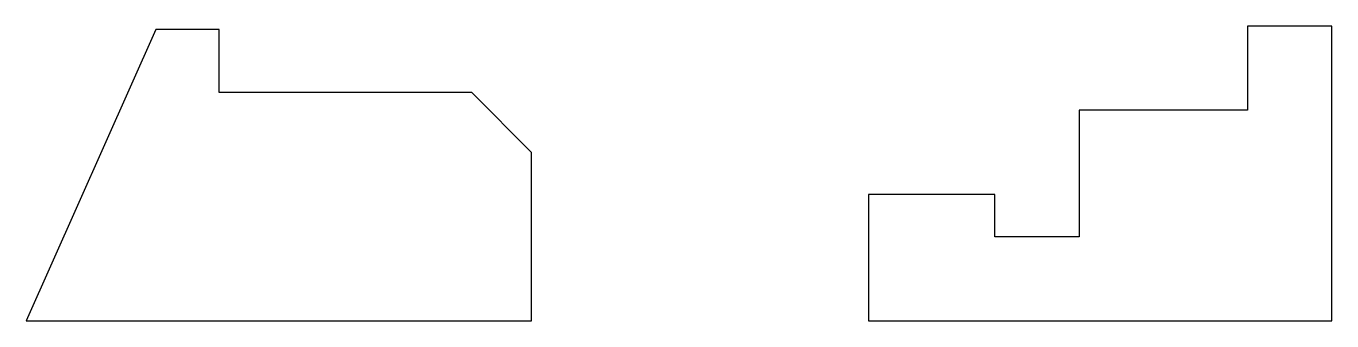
# Model space of a CAD drawing. Header units: millimetres. Extents: x 0 to 930, y 0 to 210.
import ezdxf

# ---------------------------------------------------------------- set-up
doc = ezdxf.new("R2010")
doc.units = ezdxf.units.MM

msp = doc.modelspace()

# ---------------------------------------------------------------- linework, layer by layer
for p, q in [((92.4, 207.6), (0, 0)), ((137.4, 207.6), (92.4, 207.6)), ((92.4, 207.6), (92.4, 207.6)), ((137.4, 162.6), (137.4, 207.6)), ((930, 210), (870, 210)), ((870, 210), (870, 150)), ((930, 0), (930, 210)), ((317.4, 162.6), (137.4, 162.6)), ((360, 120), (317.4, 162.6)), ((870, 150), (750, 150)), ((750, 150), (750, 60)), ((360, 0), (360, 120)), ((690, 90), (600, 90)), ((600, 90), (600, 0)), ((690, 60), (690, 90)), ((750, 60), (690, 60)), ((0, 0), (360, 0)), ((600, 0), (930, 0))]:
    msp.add_line(p, q)

doc.saveas('drawing.dxf')
